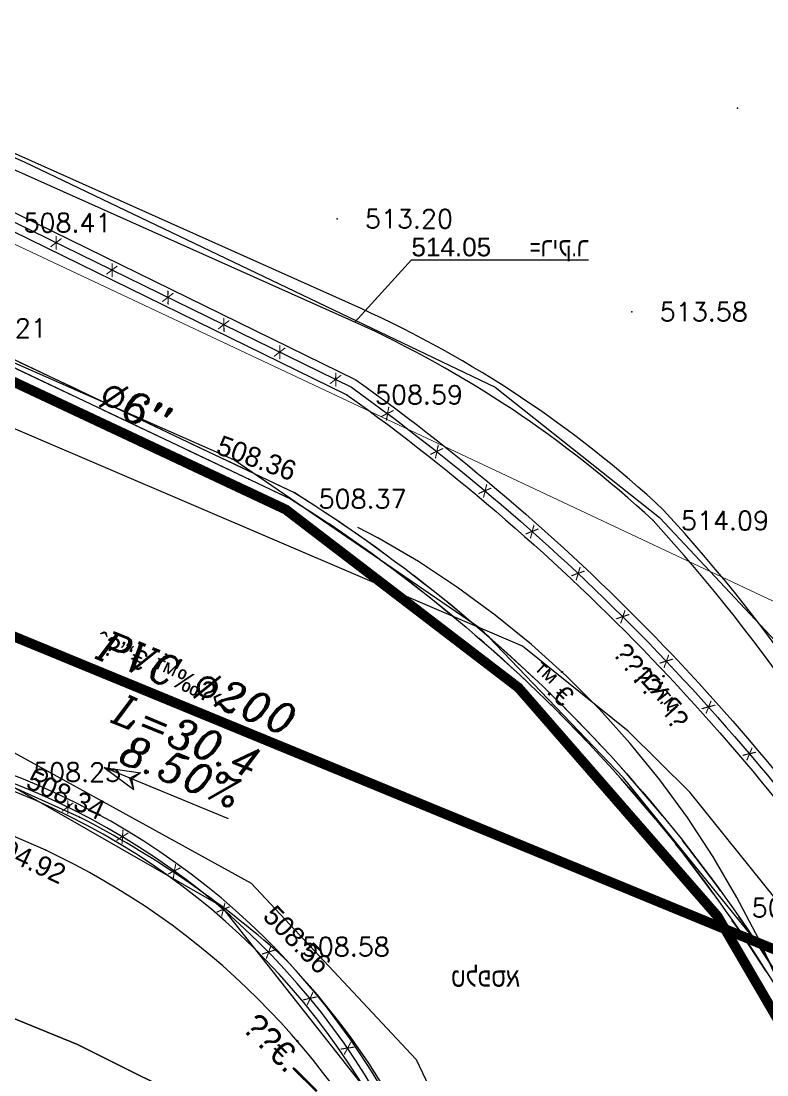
# Model space of a CAD drawing. Header units: metres. Extents: x 222509 to 223547, y 765290 to 766147.
# Drawn here: x 223117.65 to 223132.63, y 765777.2 to 765798.37 of the extents above; entities that cross this region are included whole.
import ezdxf
from ezdxf import colors
from ezdxf.entities.mleader import LeaderData, LeaderLine
from ezdxf.enums import TextEntityAlignment as Align
from ezdxf.math import Vec2, Vec3

# ---------------------------------------------------------------- set-up
doc = ezdxf.new("R2010")
doc.units = ezdxf.units.M
doc.linetypes.add('DASHED', pattern=[19.05, 12.7, -6.35])
for name, color, linetype in [('A-S', 252, 'Continuous'), ('biuv metuhnan 200', 240, 'Continuous'), ('Biuv-Metuhnan', 240, 'Continuous'), ('C1600', 3, 'Continuous'), ('GADER', 6, 'Continuous'), ('K', 8, 'Continuous'), ('M1501', 8, 'Continuous'), ('M2408', 8, 'DASHED'), ('M2602', 8, 'Continuous'), ('maim metuhnan', 150, 'Continuous'), ('maim metuhnan 6', 150, 'Continuous'), ('Maim-Kayam-Betol', 140, 'reka-biyuv$0$Reka_new$0$X_LINE-DASH2'), ('NOTE', 50, 'Continuous'), ('PNT', 8, 'Continuous'), ('PNTELEV', 5, 'Continuous'), ('Sewage-man-names', 240, 'Continuous'), ('T', 8, 'Continuous')]:
    doc.layers.add(name, color=color, linetype=linetype)
for name, color, linetype, lineweight in [('C1602_0', 3, 'Continuous', 13), ('M2401', 8, 'DASHED', 25), ('M2404', 8, 'DASHED', 25), ('M2601', 8, 'Continuous', 25), ('M2605', 8, 'Continuous', 25)]:
    doc.layers.add(name, color=color, linetype=linetype, lineweight=lineweight)
doc.styles.add('GLONASS', font='techno_n.shx', dxfattribs={"width": 0.86})
doc.styles.add('HANIT_TEXT', font='hebtxt')
doc.styles.add('HEBTXT', font='HEBTXT.SHX', dxfattribs={"width": 0.86})
doc.styles.add('ITALIC', font='italic')
doc.styles.add('PTXT', font='txt.shx')
doc.styles.add('reka-biyuv$0$Reka_new$0$STANDARD', font='HEB')
doc.styles.add('S_COMPLEX', font='complex')
doc.styles.get("Standard").update_dxf_attribs({"font": 'arial.ttf'})
doc.linetypes.add('reka-biyuv$0$Reka_new$0$X_LINE-DASH2', pattern='A,0.5,-0.25,0.5,-0.0002,["X",reka-biyuv$0$Reka_new$0$STANDARD,S=0.3,R=0,X=0,Y=-0.14],-0.2', length=1.4502)

# ---------------------------------------------------------------- blocks, each defined once
blk = doc.blocks.new('G$C7550C811')
at = {"layer": 'Biuv-Metuhnan'}
for points in [[(-0.846, 0), (1.854, 0)], [(1.854, 0), (1.139, 0.182), (1.297, 0)], [(1.139, 0.182), (1.253, 0)], [(1.854, 0), (1.139, -0.182), (1.297, 0)], [(1.139, -0.182), (1.253, 0)]]:
    blk.add_lwpolyline(points, dxfattribs=at)
blk = doc.blocks.new('G$C48AC2FB6')
at = {"layer": 'maim metuhnan 6', "const_width": 0.2}
blk.add_lwpolyline([(223056.392, 765820.719), (223064.988, 765816.577), (223065.352, 765815.678), (223078.136, 765809.716), (223101.653, 765798.604), (223102.886, 765798.616), (223105.565, 765797.373), (223105.883, 765796.579), (223122.963, 765788.56), (223127.637, 765784.981), (223131.634, 765780.39), (223133.524, 765777.152), (223135.038, 765772.235), (223135.651, 765767.323), (223137.319, 765766.287), (223137.93, 765766.243), (223137.909, 765765.839)], dxfattribs=at)
at = {"layer": 'Maim-Kayam-Betol'}
blk.add_lwpolyline([(223128.939, 765757.14), (223131.669, 765758.759), (223133.808, 765759.705), (223135.297, 765760.826), (223136.109, 765761.681), (223136.62, 765764.066), (223136.975, 765766.979), (223137, 765768.647), (223137.792, 765768.654), (223137.651, 765770.5), (223136.879, 765770.486), (223136.52, 765772.396), (223136.129, 765773.966), (223135.039, 765776.927), (223134.113, 765778.748), (223133.037, 765780.453), (223131.077, 765782.879), (223129.841, 765784.104), (223127.72, 765785.817), (223071.177, 765810.025)], dxfattribs=at)
at = {"layer": 'maim metuhnan', "style": 'S_COMPLEX'}
blk.add_text('%%C6"', height=0.6, rotation=334, dxfattribs=at).set_placement((223119.145, 765790.663, -538.75))
blk = doc.blocks.new('SRVPNO1')
at = {"layer": 'PNTELEV', "color": 8, "style": 'PTXT'}
blk.add_attdef('ELEV2', (1.5, -0.5), '', height=1, dxfattribs=at)
blk = doc.blocks.new('G$C9B10AD15')
at = {"layer": 'A-S'}
for points in [[(223052.807, 765928.376, 0.236379), (223042.866, 765928.696, 0.186611), (223037.542, 765920.474, 0.059418), (223036.506, 765892.582, 0.017566), (223039.155, 765850.757), (223039.512, 765849.824), (223039.711, 765847.883), (223039.56, 765846.848), (223040.725, 765835.179, 0.072394), (223042.139, 765831.179, 0.112445), (223048.001, 765824.293, 0.053398), (223048.659, 765823.877), (223062.411, 765817.376), (223071.421, 765813.094), (223089.553, 765804.567), (223103.156, 765798.143), (223115.834, 765792.204), (223123.059, 765788.772, -0.127843), (223133.6, 765777.617, -0.096184), (223136.058, 765764.253), (223138.159, 765764.394)], [(223052.736, 765928.244, 0.236026), (223042.942, 765928.566, 0.186256), (223037.69, 765920.447, 0.059419), (223036.656, 765892.59, 0.017559), (223039.302, 765850.792), (223039.659, 765849.859), (223039.862, 765847.88), (223039.711, 765846.845), (223040.874, 765835.201, 0.072274), (223042.272, 765831.249, 0.112475), (223048.093, 765824.412, 0.05347), (223048.724, 765824.012), (223062.475, 765817.512), (223071.485, 765813.23), (223089.617, 765804.703), (223103.22, 765798.279), (223115.898, 765792.34), (223123.131, 765788.904, -0.127996), (223133.736, 765777.681, -0.095111), (223136.209, 765764.413), (223138.149, 765764.544)]]:
    blk.add_lwpolyline(points, format="xyb", dxfattribs=at)
at = {"layer": 'GADER'}
for points in [[(223102.867, 765750.639), (223107.731, 765752.845, 0.222322), (223109.233, 765757.085), (223108.564, 765762.659), (223116.39, 765765.917), (223118.669, 765761.143, 0.428928), (223122.797, 765759.486, 0.133732), (223124.228, 765760.52), (223126.931, 765764.433, 0.128739), (223127.489, 765770.43), (223125.764, 765774.785, 0.214233), (223117.271, 765783.143), (223106.671, 765787.818), (223096.054, 765792.674), (223077.601, 765801.3), (223057.898, 765810.53), (223046.621, 765815.7, -0.047574), (223039.174, 765820.352, -0.19257), (223031.748, 765835.088), (223031.287, 765840.87), (223030.625, 765850.447), (223029.608, 765865.945), (223024.761, 765868.858), (223023.624, 765876.642)], [(223046.147, 765828.202, 0.05837), (223050.166, 765825.5), (223063.235, 765819.277), (223072.438, 765815.011), (223090.592, 765806.614), (223104.089, 765800.453), (223117.207, 765794.479), (223124.282, 765791.016, -0.092523), (223135.51, 765779.324, -0.092523)]]:
    blk.add_lwpolyline(points, format="xyb", dxfattribs=at)
at = {"layer": 'K'}
for points in [[(223102.841, 765750.792), (223107.643, 765752.97, 0.220831), (223109.084, 765757.069), (223108.401, 765762.754), (223116.464, 765766.111), (223118.807, 765761.203, 0.42995), (223122.74, 765759.624, 0.133701), (223124.108, 765760.61), (223126.796, 765764.503, 0.127976), (223127.343, 765770.389), (223125.625, 765774.73, 0.214322), (223117.214, 765783.004), (223106.609, 765787.681), (223095.991, 765792.538), (223077.538, 765801.164), (223057.835, 765810.394), (223046.556, 765815.564, -0.047616), (223039.078, 765820.236, -0.192637), (223031.598, 765835.075), (223031.138, 765840.859), (223030.476, 765850.437), (223029.464, 765865.857), (223024.623, 765868.766), (223023.475, 765876.621)], [(223102.917, 765750.497), (223107.818, 765752.72, 0.223751), (223109.382, 765757.101), (223108.726, 765762.564), (223116.316, 765765.724), (223118.532, 765761.083, 0.427989), (223122.855, 765759.347, 0.13377), (223124.348, 765760.43), (223127.065, 765764.364, 0.129488), (223127.634, 765770.47), (223125.904, 765774.84, 0.214145), (223117.327, 765783.282), (223106.732, 765787.955), (223096.117, 765792.81), (223077.665, 765801.436), (223057.961, 765810.666), (223046.686, 765815.835, -0.047532), (223039.269, 765820.468, -0.192502), (223031.897, 765835.1), (223031.437, 765840.881), (223030.775, 765850.457), (223029.753, 765866.033), (223024.899, 765868.95), (223023.772, 765876.664)], [(223046.262, 765828.336, 0.058337), (223050.244, 765825.657), (223063.31, 765819.436), (223072.512, 765815.171), (223090.665, 765806.774), (223104.162, 765800.612), (223117.282, 765794.638), (223124.372, 765791.168, -0.092606), (223135.657, 765779.42, -0.092606)], [(223046.034, 765828.07, 0.058402), (223050.089, 765825.343), (223063.161, 765819.119), (223072.365, 765814.853), (223090.519, 765806.456), (223104.017, 765800.294), (223117.133, 765794.321), (223124.192, 765790.866, -0.09244), (223135.364, 765779.228)], [(223136.189, 765780.165, 0.075905), (223130.553, 765788.549, 0.081029), (223124.477, 765792.597), (223093.044, 765806.668)], [(223135.918, 765780.037, 0.075817), (223130.34, 765788.337, 0.080889), (223124.354, 765792.324), (223092.921, 765806.394)]]:
    blk.add_lwpolyline(points, format="xyb", dxfattribs=at)
at = {"layer": 'PNT', "color": 252}
for p in [(223132.039, 765796.621, 514.229), (223123.993, 765794.399, 513.197), (223129.912, 765792.533, 513.58), (223124.192, 765790.866, 508.592), (223123.059, 765788.772, 508.371), (223130.34, 765788.337, 514.094), (223131.758, 765780.557, 508.736), (223122.723, 765779.775, 508.582)]:
    blk.add_point(p, dxfattribs=at)
at = {"layer": 'T'}
blk.add_lwpolyline([(223124.354, 765792.324), (223125.488, 765793.573), (223129.047, 765793.573)], dxfattribs=at)
at = {"layer": 'PNT', "color": 252}
ref = blk.add_blockref('SRVPNO1', (223117.133, 765794.321, 508.407), dxfattribs=dict(at, xscale=0.375, yscale=0.375, zscale=0.375))
ref.add_attrib('ELEV2', '508.41', (223117.696, 765794.133, 508.407), dxfattribs={"layer": 'PNTELEV', "color": 8, "height": 0.375, "style": 'PTXT'})
ref = blk.add_blockref('SRVPNO1', (223123.993, 765794.399, 513.197), dxfattribs=dict(at, xscale=0.375, yscale=0.375, zscale=0.375))
ref.add_attrib('ELEV2', '513.20', (223124.555, 765794.211, 513.197), dxfattribs={"layer": 'PNTELEV', "color": 8, "height": 0.375, "style": 'PTXT'})
ref = blk.add_blockref('SRVPNO1', (223129.912, 765792.533, 513.58), dxfattribs=dict(at, xscale=0.375, yscale=0.375, zscale=0.375))
ref.add_attrib('ELEV2', '513.58', (223130.475, 765792.346, 513.58), dxfattribs={"layer": 'PNTELEV', "color": 8, "height": 0.375, "style": 'PTXT'})
ref = blk.add_blockref('SRVPNO1', (223115.834, 765792.204, 508.214), dxfattribs=dict(at, xscale=0.375, yscale=0.375, zscale=0.375))
ref.add_attrib('ELEV2', '508.21', (223116.397, 765792.017, 508.214), dxfattribs={"layer": 'PNTELEV', "color": 8, "height": 0.375, "style": 'PTXT'})
ref = blk.add_blockref('SRVPNO1', (223124.192, 765790.866, 508.592), dxfattribs=dict(at, xscale=0.375, yscale=0.375, zscale=0.375))
ref.add_attrib('ELEV2', '508.59', (223124.755, 765790.679, 508.592), dxfattribs={"layer": 'PNTELEV', "color": 8, "height": 0.375, "style": 'PTXT'})
ref = blk.add_blockref('SRVPNO1', (223123.059, 765788.772, 508.371), dxfattribs=dict(at, xscale=0.375, yscale=0.375, zscale=0.375))
ref.add_attrib('ELEV2', '508.37', (223123.622, 765788.584, 508.371), dxfattribs={"layer": 'PNTELEV', "color": 8, "height": 0.375, "style": 'PTXT'})
ref = blk.add_blockref('SRVPNO1', (223130.34, 765788.337, 514.094), dxfattribs=dict(at, xscale=0.375, yscale=0.375, zscale=0.375))
ref.add_attrib('ELEV2', '514.09', (223130.902, 765788.15, 514.094), dxfattribs={"layer": 'PNTELEV', "color": 8, "height": 0.375, "style": 'PTXT'})
ref = blk.add_blockref('SRVPNO1', (223117.327, 765783.282, 508.251), dxfattribs=dict(at, xscale=0.375, yscale=0.375, zscale=0.375))
ref.add_attrib('ELEV2', '508.25', (223117.889, 765783.095, 508.251), dxfattribs={"layer": 'PNTELEV', "color": 8, "height": 0.375, "style": 'PTXT'})
ref = blk.add_blockref('SRVPNO1', (223131.758, 765780.557, 508.736), dxfattribs=dict(at, xscale=0.375, yscale=0.375, zscale=0.375))
ref.add_attrib('ELEV2', '508.74', (223132.321, 765780.37, 508.736), dxfattribs={"layer": 'PNTELEV', "color": 8, "height": 0.375, "style": 'PTXT'})
ref = blk.add_blockref('SRVPNO1', (223122.723, 765779.775, 508.582), dxfattribs=dict(at, xscale=0.375, yscale=0.375, zscale=0.375))
ref.add_attrib('ELEV2', '508.58', (223123.285, 765779.588, 508.582), dxfattribs={"layer": 'PNTELEV', "color": 8, "height": 0.375, "style": 'PTXT'})
at = {"layer": 'GADER', "style": 'GLONASS', "text_generation_flag": 2, "width": 0.86}
for rotation, p in [(333.9207, (223118.352, 765793.918)), (333.9207, (223119.475, 765793.369)), (333.9207, (223120.597, 765792.819)), (333.9207, (223121.72, 765792.27)), (333.9207, (223122.843, 765791.72)), (333.9207, (223123.966, 765791.171)), (323.2193, (223125.007, 765790.486)), (321.7888, (223125.997, 765789.724)), (319.8815, (223126.966, 765788.934)), (318.451, (223127.912, 765788.117)), (316.5437, (223128.835, 765787.274)), (315.1132, (223129.733, 765786.405)), (313.6827, (223130.607, 765785.511)), (311.7754, (223131.455, 765784.592)), (310.3449, (223132.276, 765783.65)), (334.005, (223118.584, 765782.579)), (329.6599, (223119.683, 765781.985)), (323.8665, (223120.727, 765781.297)), (319.5215, (223121.707, 765780.522)), (313.7281, (223122.618, 765779.667)), (309.3831, (223123.451, 765778.736)), (305.038, (223124.203, 765777.737))]:
    blk.add_text('X', height=0.25, rotation=rotation, dxfattribs=at).set_placement(p, align=Align.MIDDLE_CENTER)
at = {"layer": 'T'}
blk.add_text('514.05', height=0.375, dxfattribs=at).set_placement((223125.488, 765793.646))
at = {"layer": 'T', "style": 'GLONASS', "text_generation_flag": 2, "width": 0.86}
for s, p in [('ר.קיר=', (223129.047, 765793.646)), ('אספלט', (223127.67, 765778.973))]:
    blk.add_text(s, height=0.375, dxfattribs=at).set_placement(p)
blk.add_text('ק.אבן', height=0.375, rotation=311.939, dxfattribs=at).set_placement((223130.702, 765784.42))
blk = doc.blocks.new('G$CFB36F9AD')
at = {"layer": 'M2404', "ltscale": 0.1}
for points in [[(223039.042, 765924.301, 0.092086), (223037.542, 765920.474, 0.059418), (223036.506, 765892.582, 0.017566), (223039.155, 765850.757), (223039.512, 765849.824), (223039.711, 765847.883), (223039.56, 765846.848), (223040.725, 765835.179, 0.072394), (223042.139, 765831.179, 0.112445), (223048.001, 765824.293, 0.053398), (223048.659, 765823.877), (223062.411, 765817.376), (223071.421, 765813.094), (223089.553, 765804.567), (223103.156, 765798.143), (223115.834, 765792.204), (223123.059, 765788.772, -0.127843), (223133.6, 765777.617, -0.096184), (223136.058, 765764.253), (223138.159, 765764.394)], [(223039.176, 765924.233, 0.092409), (223037.69, 765920.447, 0.059419), (223036.656, 765892.59, 0.017559), (223039.302, 765850.792), (223039.659, 765849.859), (223039.862, 765847.88), (223039.711, 765846.845), (223040.874, 765835.201, 0.072274), (223042.272, 765831.249, 0.112475), (223048.093, 765824.412, 0.05347), (223048.724, 765824.012), (223062.475, 765817.512), (223071.485, 765813.23), (223089.617, 765804.703), (223103.22, 765798.279), (223115.898, 765792.34), (223123.131, 765788.904, -0.127996), (223133.736, 765777.681, -0.095111), (223136.209, 765764.413), (223138.149, 765764.544)]]:
    blk.add_lwpolyline(points, format="xyb", dxfattribs=at)
at = {"layer": 'M2601'}
for points in [[(223102.867, 765750.639), (223107.731, 765752.845, 0.222322), (223109.233, 765757.085), (223108.564, 765762.659), (223116.39, 765765.917), (223118.669, 765761.143, 0.428928), (223122.797, 765759.486, 0.133732), (223124.228, 765760.52), (223126.931, 765764.433, 0.128739), (223127.489, 765770.43), (223125.764, 765774.785, 0.214233), (223117.271, 765783.143), (223106.671, 765787.818), (223096.054, 765792.674), (223077.601, 765801.3), (223057.898, 765810.53), (223046.621, 765815.7, -0.047574), (223039.174, 765820.352, -0.19257), (223031.748, 765835.088), (223031.287, 765840.87), (223030.625, 765850.447), (223029.608, 765865.945), (223024.761, 765868.858), (223023.624, 765876.642)], [(223046.147, 765828.202, 0.05837), (223050.166, 765825.5), (223063.235, 765819.277), (223072.438, 765815.011), (223090.592, 765806.614), (223104.089, 765800.453), (223117.207, 765794.479), (223124.282, 765791.016, -0.092523), (223135.51, 765779.324, -0.092523)]]:
    blk.add_lwpolyline(points, format="xyb", dxfattribs=at)
at = {"layer": 'M2605'}
for points in [[(223102.841, 765750.792), (223107.643, 765752.97, 0.220831), (223109.084, 765757.069), (223108.401, 765762.754), (223116.464, 765766.111), (223118.807, 765761.203, 0.42995), (223122.74, 765759.624, 0.133701), (223124.108, 765760.61), (223126.796, 765764.503, 0.127976), (223127.343, 765770.389), (223125.625, 765774.73, 0.214322), (223117.214, 765783.004), (223106.609, 765787.681), (223095.991, 765792.538), (223077.538, 765801.164), (223057.835, 765810.394), (223046.556, 765815.564, -0.047616), (223039.078, 765820.236, -0.192637), (223031.598, 765835.075), (223031.138, 765840.859), (223030.476, 765850.437), (223029.464, 765865.857), (223024.623, 765868.766), (223023.475, 765876.621)], [(223102.917, 765750.497), (223107.818, 765752.72, 0.223751), (223109.382, 765757.101), (223108.726, 765762.564), (223116.316, 765765.724), (223118.532, 765761.083, 0.427989), (223122.855, 765759.347, 0.13377), (223124.348, 765760.43), (223127.065, 765764.364, 0.129488), (223127.634, 765770.47), (223125.904, 765774.84, 0.214145), (223117.327, 765783.282), (223106.732, 765787.955), (223096.117, 765792.81), (223077.665, 765801.436), (223057.961, 765810.666), (223046.686, 765815.835, -0.047532), (223039.269, 765820.468, -0.192502), (223031.897, 765835.1), (223031.437, 765840.881), (223030.775, 765850.457), (223029.753, 765866.033), (223024.899, 765868.95), (223023.772, 765876.664)], [(223046.262, 765828.336, 0.058337), (223050.244, 765825.657), (223063.31, 765819.436), (223072.512, 765815.171), (223090.665, 765806.774), (223104.162, 765800.612), (223117.282, 765794.638), (223124.372, 765791.168, -0.092606), (223135.657, 765779.42, -0.092606)], [(223046.034, 765828.07, 0.058402), (223050.089, 765825.343), (223063.161, 765819.119), (223072.365, 765814.853), (223090.519, 765806.456), (223104.017, 765800.294), (223117.133, 765794.321), (223124.192, 765790.866, -0.09244), (223135.364, 765779.228)], [(223136.189, 765780.165, 0.075905), (223130.553, 765788.549, 0.081029), (223124.477, 765792.597), (223093.044, 765806.668)], [(223135.918, 765780.037, 0.075817), (223130.34, 765788.337, 0.080889), (223124.354, 765792.324), (223092.921, 765806.394)]]:
    blk.add_lwpolyline(points, format="xyb", dxfattribs=at)
blk.add_lwpolyline([(223124.354, 765792.324), (223125.488, 765793.573), (223129.047, 765793.573)], dxfattribs=at)
at = {"layer": 'PNT'}
for p in [(223132.039, 765796.621, 514.229), (223123.993, 765794.399, 513.197), (223129.912, 765792.533, 513.58), (223124.192, 765790.866, 508.592), (223123.059, 765788.772, 508.371), (223130.34, 765788.337, 514.094), (223131.758, 765780.557, 508.736), (223122.723, 765779.775, 508.582)]:
    blk.add_point(p, dxfattribs=at)
ref = blk.add_blockref('SRVPNO1', (223117.133, 765794.321, 508.407), dxfattribs=dict(at, xscale=0.375, yscale=0.375, zscale=0.375))
ref.add_attrib('ELEV2', '508.41', (223117.696, 765794.133, 508.407), dxfattribs={"layer": 'PNTELEV', "color": 8, "height": 0.375, "style": 'PTXT'})
ref = blk.add_blockref('SRVPNO1', (223123.993, 765794.399, 513.197), dxfattribs=dict(at, xscale=0.375, yscale=0.375, zscale=0.375))
ref.add_attrib('ELEV2', '513.20', (223124.555, 765794.211, 513.197), dxfattribs={"layer": 'PNTELEV', "color": 8, "height": 0.375, "style": 'PTXT'})
ref = blk.add_blockref('SRVPNO1', (223129.912, 765792.533, 513.58), dxfattribs=dict(at, xscale=0.375, yscale=0.375, zscale=0.375))
ref.add_attrib('ELEV2', '513.58', (223130.475, 765792.346, 513.58), dxfattribs={"layer": 'PNTELEV', "color": 8, "height": 0.375, "style": 'PTXT'})
ref = blk.add_blockref('SRVPNO1', (223115.834, 765792.204, 508.214), dxfattribs=dict(at, xscale=0.375, yscale=0.375, zscale=0.375))
ref.add_attrib('ELEV2', '508.21', (223116.397, 765792.017, 508.214), dxfattribs={"layer": 'PNTELEV', "color": 8, "height": 0.375, "style": 'PTXT'})
ref = blk.add_blockref('SRVPNO1', (223124.192, 765790.866, 508.592), dxfattribs=dict(at, xscale=0.375, yscale=0.375, zscale=0.375))
ref.add_attrib('ELEV2', '508.59', (223124.755, 765790.679, 508.592), dxfattribs={"layer": 'PNTELEV', "color": 8, "height": 0.375, "style": 'PTXT'})
ref = blk.add_blockref('SRVPNO1', (223123.059, 765788.772, 508.371), dxfattribs=dict(at, xscale=0.375, yscale=0.375, zscale=0.375))
ref.add_attrib('ELEV2', '508.37', (223123.622, 765788.584, 508.371), dxfattribs={"layer": 'PNTELEV', "color": 8, "height": 0.375, "style": 'PTXT'})
ref = blk.add_blockref('SRVPNO1', (223130.34, 765788.337, 514.094), dxfattribs=dict(at, xscale=0.375, yscale=0.375, zscale=0.375))
ref.add_attrib('ELEV2', '514.09', (223130.902, 765788.15, 514.094), dxfattribs={"layer": 'PNTELEV', "color": 8, "height": 0.375, "style": 'PTXT'})
ref = blk.add_blockref('SRVPNO1', (223117.327, 765783.282, 508.251), dxfattribs=dict(at, xscale=0.375, yscale=0.375, zscale=0.375))
ref.add_attrib('ELEV2', '508.25', (223117.889, 765783.095, 508.251), dxfattribs={"layer": 'PNTELEV', "color": 8, "height": 0.375, "style": 'PTXT'})
ref = blk.add_blockref('SRVPNO1', (223131.758, 765780.557, 508.736), dxfattribs=dict(at, xscale=0.375, yscale=0.375, zscale=0.375))
ref.add_attrib('ELEV2', '508.74', (223132.321, 765780.37, 508.736), dxfattribs={"layer": 'PNTELEV', "color": 8, "height": 0.375, "style": 'PTXT'})
ref = blk.add_blockref('SRVPNO1', (223122.723, 765779.775, 508.582), dxfattribs=dict(at, xscale=0.375, yscale=0.375, zscale=0.375))
ref.add_attrib('ELEV2', '508.58', (223123.285, 765779.588, 508.582), dxfattribs={"layer": 'PNTELEV', "color": 8, "height": 0.375, "style": 'PTXT'})
at = {"layer": 'M2601', "style": 'GLONASS', "text_generation_flag": 2, "width": 0.86}
for rotation, p in [(333.9207, (223118.352, 765793.918)), (333.9207, (223119.475, 765793.369)), (333.9207, (223120.597, 765792.819)), (333.9207, (223121.72, 765792.27)), (333.9207, (223122.843, 765791.72)), (333.9207, (223123.966, 765791.171)), (323.2193, (223125.007, 765790.486)), (321.7888, (223125.997, 765789.724)), (319.8815, (223126.966, 765788.934)), (318.451, (223127.912, 765788.117)), (316.5437, (223128.835, 765787.274)), (315.1132, (223129.733, 765786.405)), (313.6827, (223130.607, 765785.511)), (311.7754, (223131.455, 765784.592)), (310.3449, (223132.276, 765783.65)), (334.005, (223118.584, 765782.579)), (329.6599, (223119.683, 765781.985)), (323.8665, (223120.727, 765781.297)), (319.5215, (223121.707, 765780.522)), (313.7281, (223122.618, 765779.667)), (309.3831, (223123.451, 765778.736)), (305.038, (223124.203, 765777.737))]:
    blk.add_text('X', height=0.25, rotation=rotation, dxfattribs=at).set_placement(p, align=Align.MIDDLE_CENTER)
at = {"layer": 'M2605'}
blk.add_text('514.05', height=0.375, dxfattribs=at).set_placement((223125.488, 765793.646))
at = {"layer": 'M2605', "style": 'GLONASS', "text_generation_flag": 2, "width": 0.86}
for s, p in [('ר.קיר=', (223129.047, 765793.646)), ('אספלט', (223127.67, 765778.973))]:
    blk.add_text(s, height=0.375, dxfattribs=at).set_placement(p)
blk.add_text('ק.אבן', height=0.375, rotation=311.939, dxfattribs=at).set_placement((223130.702, 765784.42))
blk = doc.blocks.new('M1502_P')
blk.add_point((0, 0))
at = {"style": 'HANIT_TEXT', "flags": 1}
blk.add_attdef('NAME', text='', height=1.6, dxfattribs=at).set_placement((0, 0.5), align=Align.BOTTOM_CENTER)
at = {"style": 'HANIT_TEXT'}
blk.add_attdef('HEIGHT', text='', height=1.6, dxfattribs=at).set_placement((0, -1), align=Align.TOP_CENTER)
at = {"style": 'HANIT_TEXT', "flags": 1}
blk.add_attdef('MARK', text='', height=1.6, dxfattribs=at).set_placement((0, -3), align=Align.TOP_CENTER)
blk = doc.blocks.new('M2404_A')
blk.add_circle((0, 0), 0.05)
at = {"style": 'HANIT_TEXT', "flags": 1}
blk.add_attdef('NAME', text='', height=1.6, dxfattribs=at).set_placement((0, 0.5), align=Align.BOTTOM_CENTER)
at = {"style": 'HANIT_TEXT'}
for tag, p in [('MARK', (0, -0.5)), ('DESC', (0, -3))]:
    blk.add_attdef(tag, text='', height=1.6, dxfattribs=at).set_placement(p, align=Align.TOP_CENTER)
blk = doc.blocks.new('M2408_A')
blk.add_circle((0, 0), 0.05)
at = {"style": 'HANIT_TEXT', "flags": 1}
blk.add_attdef('NAME', text='', height=1.6, dxfattribs=at).set_placement((0, 0.5), align=Align.BOTTOM_CENTER)
at = {"style": 'HANIT_TEXT'}
for tag, p in [('MARK', (0, -0.5)), ('DESC', (0, -3))]:
    blk.add_attdef(tag, text='', height=1.6, dxfattribs=at).set_placement(p, align=Align.TOP_CENTER)
blk = doc.blocks.new('C1692')
at = {"color": 255}
blk.add_circle((0, 0), 0.05, dxfattribs=at)
at = {"style": 'HEBTXT'}
blk.add_attdef('TEXT', text='', height=2, dxfattribs=at).set_placement((0, 1.5), align=Align.MIDDLE)
blk = doc.blocks.new('M2401_A')
blk.add_circle((0, 0), 0.05)
at = {"style": 'HANIT_TEXT'}
for tag, p in [('MARK', (0, -0.5)), ('DESC', (0, -3))]:
    blk.add_attdef(tag, text='', height=1.6, dxfattribs=at).set_placement(p, align=Align.TOP_CENTER)
blk = doc.blocks.new('G$C17BD8FF4')
at = {"layer": 'C1600'}
for points in [[(223157.168, 765728.369), (223146.76, 765724.5), (223141.036, 765735.955), (223133.69, 765739.09), (223136.907, 765753.993), (223138.078, 765759.419), (223139.219, 765762.688), (223140.203, 765767.125), (223118.781, 765777.812), (223115.25, 765779.25), (223109.281, 765780.75), (223105.984, 765781.312), (223102.734, 765781.688), (223092.594, 765782.062), (223071.469, 765782.875), (223066.641, 765783.062), (223008.922, 765784.875), (222997.891, 765778.812), (222964.641, 765784.125)], [(222964.641, 765784.125), (222997.891, 765778.812), (223008.922, 765784.875), (223066.641, 765783.062), (223071.469, 765782.875), (223092.594, 765782.062), (223102.734, 765781.688), (223105.984, 765781.312), (223109.281, 765780.75), (223115.25, 765779.25), (223118.781, 765777.812), (223140.203, 765767.125), (223139.219, 765762.688), (223138.078, 765759.419), (223113.989, 765771.606), (223104.92, 765773.745), (223010.981, 765776.807), (222999.582, 765770.71), (222962.172, 765776.227)]]:
    blk.add_lwpolyline(points, dxfattribs=at)
at = {"layer": 'C1602_0'}
for points in [[(223050.5, 765825.438), (223144.234, 765781.312), (223140.203, 765767.125), (223118.781, 765777.812), (223115.25, 765779.25), (223109.281, 765780.75), (223105.984, 765781.312), (223102.734, 765781.688), (223092.594, 765782.062), (223071.469, 765782.875), (223066.641, 765783.062), (223008.922, 765784.875), (222997.891, 765778.812), (222964.641, 765784.125)], [(222964.641, 765784.125), (222997.891, 765778.812), (223008.922, 765784.875), (223066.641, 765783.062), (223071.469, 765782.875), (223092.594, 765782.062), (223102.734, 765781.688), (223105.984, 765781.312), (223109.281, 765780.75), (223115.25, 765779.25), (223118.781, 765777.812), (223140.203, 765767.125), (223139.219, 765762.688), (223138.078, 765759.419), (223113.989, 765771.606), (223104.92, 765773.745), (223010.981, 765776.807), (222999.582, 765770.71), (222962.172, 765776.227)]]:
    blk.add_lwpolyline(points, dxfattribs=at)
at = {"layer": 'M2404'}
blk.add_lwpolyline([(223135.963, 765764.325, 0.04249), (223132.858, 765779.056, 0.20805), (223122.225, 765789.171)], format="xyb", dxfattribs=at)
at = {"layer": 'M2602'}
for points in [[(223112.083, 765763.938), (223116.327, 765765.771), (223118.507, 765761.147, 0.294545), (223122.838, 765759.317, 0.314922), (223128.024, 765767.358, 0.073137), (223126.384, 765773.763, 0.117544), (223122.874, 765779.606, 0.062738), (223118.82, 765782.38), (223112.838, 765785.08), (223092.458, 765794.193)], [(223111.871, 765764.831), (223116.826, 765766.939), (223119.134, 765761.152, 0.380841), (223123.757, 765760.446, 0.256683), (223127.217, 765767.348, 0.096237), (223125.419, 765774.47, 0.1737), (223118.144, 765781.714), (223108.865, 765785.727), (223102.223, 765788.81), (223092.082, 765793.353)]]:
    blk.add_lwpolyline(points, format="xyb", dxfattribs=at)
at = {"layer": 'M1501'}
ref = blk.add_blockref('M1502_P', (223122.225, 765789.171, 508.364), dxfattribs=dict(at, xscale=0.25, yscale=0.25, zscale=0.25, rotation=159.9356559348802))
ref.add_attrib('HEIGHT', '508.36', dxfattribs={"layer": '0', "height": 0.4, "rotation": 339.9357, "style": 'HANIT_TEXT'}).set_placement((223122.448, 765789.782), align=Align.TOP_CENTER)
ref = blk.add_blockref('M1502_P', (223118.82, 765782.38, 508.339), dxfattribs=dict(at, xscale=0.25, yscale=0.25, zscale=0.25, rotation=155.7077700891645))
ref.add_attrib('HEIGHT', '508.34', dxfattribs={"layer": '0', "height": 0.4, "rotation": 335.7078, "style": 'HANIT_TEXT'}).set_placement((223118.629, 765783.01), align=Align.TOP_CENTER)
ref = blk.add_blockref('M1502_P', (223118.144, 765781.714, 504.923), dxfattribs=dict(at, xscale=0.25, yscale=0.25, zscale=0.25, rotation=154.8302653586216))
ref.add_attrib('HEIGHT', '504.92', dxfattribs={"layer": '0', "height": 0.4, "rotation": 334.8303, "style": 'HANIT_TEXT'}).set_placement((223117.851, 765781.733), align=Align.TOP_CENTER)
ref = blk.add_blockref('M1502_P', (223122.874, 765779.606, 508.564), dxfattribs=dict(at, xscale=0.25, yscale=0.25, zscale=0.25, rotation=134.4020128103758))
ref.add_attrib('HEIGHT', '508.56', dxfattribs={"layer": '0', "height": 0.4, "rotation": 314.402, "style": 'HANIT_TEXT'}).set_placement((223123.338, 765780.061), align=Align.TOP_CENTER)
at = {"layer": 'M2401', "xscale": 0.25, "yscale": 0.25, "zscale": 0.25, "rotation": 335.1008073000669}
blk.add_blockref('M2401_A', (223120.559, 765785.65), dxfattribs=at).add_auto_attribs({'MARK': 'ˆ\x8c”‘€ ™‰\x81‹'})
at = {"layer": 'M2404', "xscale": 0.25, "yscale": 0.25, "zscale": 0.25, "rotation": 316.7783720438535}
blk.add_blockref('M2404_A', (223128.512, 765785.296), dxfattribs=at).add_auto_attribs({'MARK': '™.€'})
at = {"layer": 'M2408', "xscale": 0.25, "yscale": 0.25, "zscale": 0.25, "rotation": 308.868672493673}
blk.add_blockref('M2408_A', (223130.551, 765785.213), dxfattribs=at).add_auto_attribs({'MARK': '\x9a\x81\x8c\x9a™\x8e'})
at = {"layer": 'M2602'}
ref = blk.add_blockref('C1692', (223123.197, 765777.879), dxfattribs=dict(at, xscale=0.25, yscale=0.25, zscale=0.25, rotation=135.2419716908514))
ref.add_attrib('TEXT', '\x8f\x81€.—', dxfattribs={"layer": '0', "height": 0.5, "rotation": 315.242, "style": 'HEBTXT'}).set_placement((223122.933, 765777.613), align=Align.MIDDLE)
blk = doc.blocks.new('G$CEBE070F1')
at = {"layer": 'M2401'}
blk.add_polyline3d([(223040.94, 765819.73, 508.9), (223046.14, 765816.55, 508.55), (223055.05, 765812.4, 508.06), (223079.14, 765801.25, 507.9), (223108.24, 765787.96, 508.72), (223110.85, 765788.59, 508.76), (223114.39, 765786.36, 508.83), (223115, 765785.89, 508.84), (223115.69, 765785.18, 508.84), (223116.46, 765784.25, 508.84), (223122.27, 765781.05, 508.86), (223125.58, 765777.51, 509), (223128.11, 765772.27, 509.41), (223128.54, 765768.43, 509.62), (223127.61, 765764.62, 509.85), (223125.69, 765761.38, 510.31), (223123.82, 765759.48, 510.49), (223122.38, 765758.84, 510.56), (223120.42, 765758.29, 510.52), (223118.29, 765758.32, 510.53)], dxfattribs=at)
at = {"layer": 'M2404'}
blk.add_polyline3d([(223136.06, 765764.64, 510.19), (223135.57, 765770.97, 509.85), (223134.43, 765775.86, 509.7), (223132.57, 765779.69, 509.57), (223129.75, 765783.17, 509.31), (223126.88, 765786.16, 509.18), (223121.92, 765789.56, 509.07), (223113.05, 765793.47, 508.81), (223075.7, 765811.34, 508), (223053.09, 765821.85, 508.31)], dxfattribs=at)
at = {"layer": 'M2605'}
for points in [[(223030.67, 765847.52, 510.84), (223031.82, 765834.44, 509.76), (223033.48, 765828.24, 509.34), (223036.42, 765822.93, 509.07), (223041.18, 765818.68, 508.83), (223047.67, 765815.15, 508.43), (223059.02, 765810, 508.02), (223078.06, 765801.12, 507.94), (223097.84, 765792, 508.45), (223108.54, 765787.25, 508.75), (223116.92, 765783.31, 508.88), (223121.66, 765780.6, 508.89), (223124.63, 765776.83, 509.09), (223126.89, 765771.88, 509.44), (223127.43, 765768.19, 509.75), (223126.76, 765764.58, 510.07), (223124.74, 765761.65, 510.43), (223122.92, 765759.87, 510.59), (223121.27, 765759.36, 510.59), (223120.16, 765759.57, 510.6), (223119.2, 765760.52, 510.6), (223116.6, 765766.07, 510.6), (223108.73, 765762.85, 510.87), (223108.8, 765761.85, 510.86)], [(223050.13, 765825.7, 509.33), (223073.98, 765814.42, 510.38), (223092.9, 765805.77, 511.35), (223093.29, 765806.5, 511.35), (223117.72, 765795.54, 513.75), (223127.17, 765791.02, 514.09), (223130.47, 765788.4, 513.99), (223133.3, 765785.38, 513.6), (223135.59, 765781.53, 512.71), (223136.24, 765778.75, 511.57), (223138.5, 765771.56, 511.12), (223138.52, 765766.58, 511.02), (223138.5, 765764.88, 511.12)]]:
    blk.add_polyline3d(points, dxfattribs=at)
blk = doc.blocks.new('G$CDE37A9AE')
at = {"layer": 'biuv metuhnan 200', "const_width": 0.2}
blk.add_lwpolyline([(223135.577, 765778.57), (223107.425, 765790.158)], dxfattribs=at)
at = {"layer": 'NOTE', "rotation": 157.6268024624252}
blk.add_blockref('G$C7550C811', (223121.032, 765782.668), dxfattribs=at)
at = {"layer": 'Sewage-man-names', "style": 'ITALIC'}
for s, p in [('PVC %%C200', (223119.133, 765785.596)), ('L=30.4', (223119.442, 765784.311)), ('8.50%', (223119.584, 765783.501))]:
    blk.add_text(s, height=0.6, rotation=337.591, dxfattribs=at).set_placement(p)
at = {"layer": 'Sewage-man-names'}
ml = blk.add_multileader_mtext('Standard', dxfattribs=at)
ml.set_content(' ', color=256)
ml.set_leader_properties()
ml.build(insert=Vec2(0, 0))
ml.multileader.update_dxf_attribs({"dogleg_length": 5.612, "arrow_head_size": 0.5})
ctx = ml.context
ctx.base_point, ctx.arrow_head_size, ctx.plane_origin, ctx.plane_x_axis, ctx.plane_y_axis = Vec3(223122.713, 765797.136), 0.5, Vec3(223110.686, 765797.931), Vec3(-1, 0), Vec3(0, -1)
ctx.text_align_type = 2
notes = []
notes.append((ctx, [(0, (1, 1, 0), (223111.548, 765797.136), (1, 0), 5.612, [(0, [(223107.718, 765790.695)], 0, [])])]))
ctx.mtext.insert, ctx.mtext.text_direction, ctx.mtext.rotation, ctx.mtext.alignment, ctx.mtext.flow_direction = Vec3(223119.16, 765795.134), Vec3(-1, 0), 3.141593, 3, 5
ml = blk.add_multileader_mtext('Standard', dxfattribs=at)
ml.set_content(' ', color=256)
ml.set_leader_properties()
ml.build(insert=Vec2(0, 0))
ml.multileader.update_dxf_attribs({"dogleg_length": 6.143, "arrow_head_size": 0.5})
ctx = ml.context
ctx.base_point, ctx.arrow_head_size, ctx.plane_origin, ctx.plane_x_axis, ctx.plane_y_axis = Vec3(223121.697, 765783.721), 0.5, Vec3(223109.334, 765783.893), Vec3(-1, 0), Vec3(0, -1)
ctx.text_align_type = 2
notes.append((ctx, [(0, (1, 1, 0), (223110.001, 765783.721), (1, 0), 6.143, [(0, [(223106.004, 765785.63)], 0, [])])]))
ctx.mtext.insert, ctx.mtext.text_direction, ctx.mtext.rotation, ctx.mtext.alignment, ctx.mtext.flow_direction = Vec3(223118.145, 765781.719), Vec3(-1, 0), 6.283185, 3, 5
for ctx, leaders in notes:
    for number, flags, end, landing, length, lines in leaders:
        leader = LeaderData()
        leader.index, (leader.has_last_leader_line, leader.has_dogleg_vector, leader.attachment_direction) = number, flags
        leader.last_leader_point, leader.dogleg_vector, leader.dogleg_length = Vec3(end), Vec3(landing), length
        for number, points, colour, breaks in lines:
            line = LeaderLine()
            line.index, line.vertices, line.color, line.breaks = number, Vec3.list(points), colors.encode_raw_color(colour), breaks
            leader.lines.append(line)
        ctx.leaders.append(leader)

msp = doc.modelspace()

# ---------------------------------------------------------------- block references
for name in ['G$CEBE070F1', 'G$C48AC2FB6', 'G$CDE37A9AE', 'G$C9B10AD15', 'G$CFB36F9AD', 'G$C17BD8FF4']:
    msp.add_blockref(name, (0, 0))

doc.saveas('drawing.dxf')
